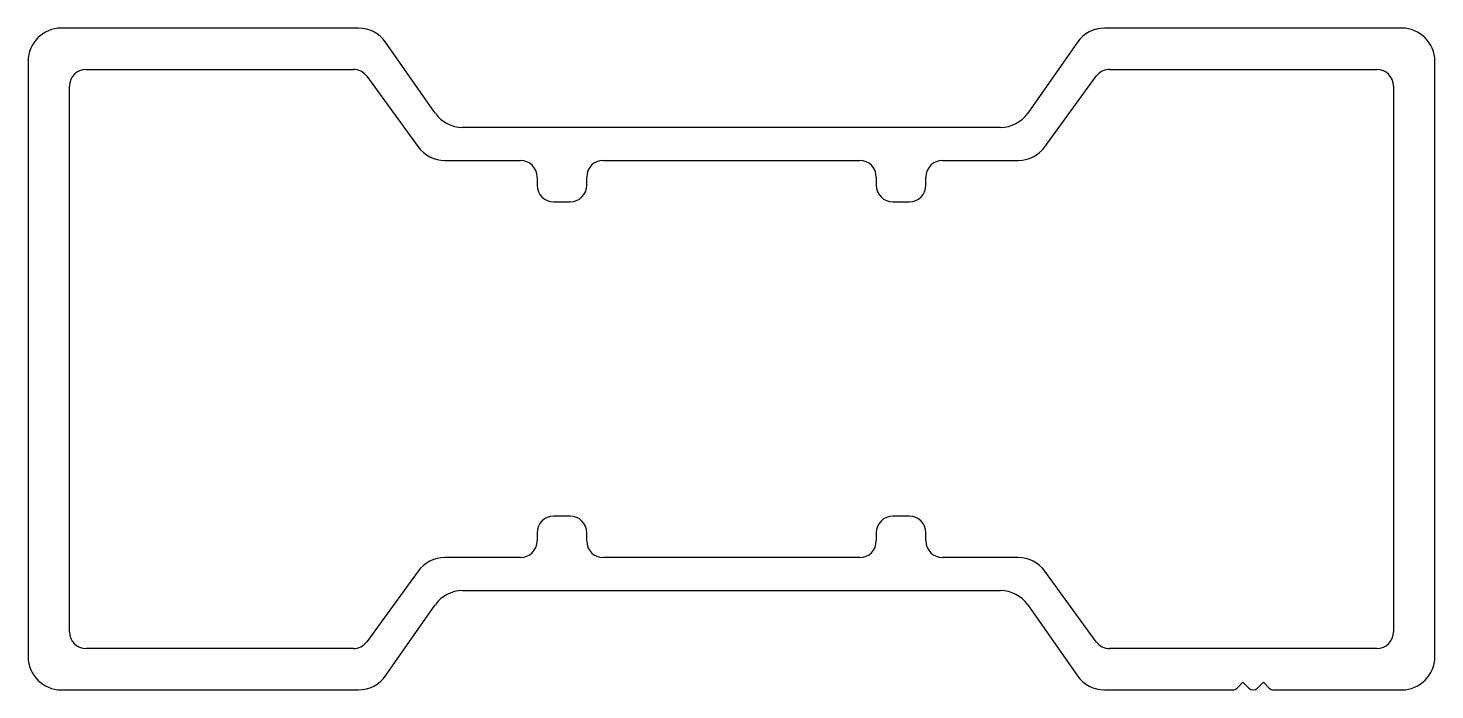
# Model space of a CAD drawing. Extents: x 2766.6 to 2851.6, y 985.5 to 1025.5.
import ezdxf

# ---------------------------------------------------------------- set-up
doc = ezdxf.new("R2010")
doc.units = 0
doc.layers.get('0').update_dxf_attribs({"linetype": 'CONTINUOUS'})

msp = doc.modelspace()

# ---------------------------------------------------------------- linework, layer by layer
for p, q in [((2786.549, 1025.519), (2768.59, 1025.519)), ((2849.59, 1025.519), (2831.631, 1025.519)), ((2791.194, 1020.372), (2788.187, 1024.666)), ((2829.993, 1024.666), (2826.986, 1020.372)), ((2766.59, 1023.519), (2766.59, 987.519)), ((2851.59, 987.519), (2851.59, 1023.519)), ((2770.09, 1023.019), (2786.241, 1023.019)), ((2787.05, 1022.607), (2790.151, 1018.343)), ((2828.029, 1018.343), (2831.131, 1022.607)), ((2831.939, 1023.019), (2848.09, 1023.019)), ((2769.09, 989.019), (2769.09, 1022.019)), ((2849.09, 1022.019), (2849.09, 989.019)), ((2825.348, 1019.519), (2792.833, 1019.519)), ((2791.769, 1017.519), (2796.34, 1017.519)), ((2801.34, 1017.519), (2816.84, 1017.519)), ((2821.84, 1017.519), (2826.412, 1017.519)), ((2797.34, 1016.519), (2797.34, 1016.019)), ((2800.34, 1016.019), (2800.34, 1016.519)), ((2817.84, 1016.519), (2817.84, 1016.019)), ((2820.84, 1016.019), (2820.84, 1016.519)), ((2798.34, 1015.019), (2799.34, 1015.019)), ((2818.84, 1015.019), (2819.84, 1015.019)), ((2799.34, 996.019), (2798.34, 996.019)), ((2819.84, 996.019), (2818.84, 996.019)), ((2797.34, 995.019), (2797.34, 994.519)), ((2800.34, 994.519), (2800.34, 995.019)), ((2817.84, 995.019), (2817.84, 994.519)), ((2820.84, 994.519), (2820.84, 995.019)), ((2796.34, 993.519), (2791.769, 993.519)), ((2816.84, 993.519), (2801.34, 993.519)), ((2826.412, 993.519), (2821.84, 993.519)), ((2790.151, 992.695), (2787.05, 988.431)), ((2831.131, 988.431), (2828.029, 992.695)), ((2792.833, 991.519), (2825.348, 991.519)), ((2788.187, 986.372), (2791.194, 990.666)), ((2826.986, 990.666), (2829.993, 986.372)), ((2786.241, 988.019), (2770.09, 988.019)), ((2848.09, 988.019), (2831.939, 988.019)), ((2768.59, 985.519), (2786.549, 985.519)), ((2831.631, 985.519), (2839.37, 985.519)), ((2839.635, 985.629), (2839.99, 985.984)), ((2839.99, 985.984), (2840.346, 985.629)), ((2841.231, 985.984), (2840.876, 985.629)), ((2841.586, 985.629), (2841.231, 985.984)), ((2841.851, 985.519), (2849.59, 985.519))]:
    msp.add_line(p, q)
for centre, radius, start, end in [((2768.59, 1023.519), 2, 90, 180), ((2786.549, 1023.519), 2, 35, 90), ((2831.631, 1023.519), 2, 90, 145), ((2849.59, 1023.519), 2, 0, 90), ((2770.09, 1022.019), 1, 90, 180), ((2786.241, 1022.019), 1, 36.02737, 90), ((2831.939, 1022.019), 1, 90, 143.97263), ((2848.09, 1022.019), 1, 0, 90), ((2792.833, 1021.519), 2, 215, 270), ((2825.348, 1021.519), 2, 270, 325), ((2791.769, 1019.519), 2, 216.02737, 270), ((2826.412, 1019.519), 2, 270, 323.97263), ((2796.34, 1016.519), 1, 0, 90), ((2801.34, 1016.519), 1, 90, 180), ((2816.84, 1016.519), 1, 0, 90), ((2821.84, 1016.519), 1, 90, 180), ((2798.34, 1016.019), 1, 180, 270), ((2799.34, 1016.019), 1, 270, 0), ((2818.84, 1016.019), 1, 180, 270), ((2819.84, 1016.019), 1, 270, 0), ((2798.34, 995.019), 1, 90, 180), ((2799.34, 995.019), 1, 0, 90), ((2818.84, 995.019), 1, 90, 180), ((2819.84, 995.019), 1, 0, 90), ((2796.34, 994.519), 1, 270, 0), ((2801.34, 994.519), 1, 180, 270), ((2816.84, 994.519), 1, 270, 0), ((2821.84, 994.519), 1, 180, 270), ((2791.769, 991.519), 2, 90, 143.97263), ((2826.412, 991.519), 2, 36.02737, 90), ((2792.833, 989.519), 2, 90, 145), ((2825.348, 989.519), 2, 35, 90), ((2770.09, 989.019), 1, 180, 270), ((2848.09, 989.019), 1, 270, 0), ((2786.241, 989.019), 1, 270, 323.97263), ((2831.939, 989.019), 1, 216.02737, 270), ((2768.59, 987.519), 2, 180, 270), ((2849.59, 987.519), 2, 270, 360), ((2786.549, 987.519), 2, 270, 325), ((2831.631, 987.519), 2, 215, 270), ((2839.37, 985.894), 0.375, 270, 315), ((2840.611, 985.894), 0.375, 225, 315), ((2841.851, 985.894), 0.375, 225, 270)]:
    msp.add_arc(centre, radius, start, end)

doc.saveas('drawing.dxf')
